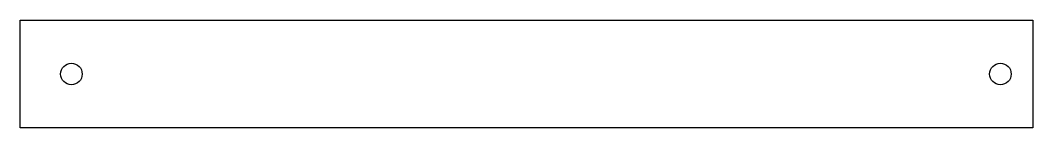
# Model space of a CAD drawing. Header units: millimetres. Extents: x -300 to -206, y 26.9 to 36.9.
import ezdxf

# ---------------------------------------------------------------- set-up
doc = ezdxf.new("R2010")
doc.units = ezdxf.units.MM
doc.layers.get('0').update_dxf_attribs({"linetype": 'CONTINUOUS'})

msp = doc.modelspace()

# ---------------------------------------------------------------- linework, layer by layer
msp.add_lwpolyline([(-300, 36.907), (-206, 36.907), (-206, 26.907), (-300, 26.907)], close=True)
for centre in [(-295.25, 31.907), (-209, 31.907)]:
    msp.add_circle(centre, 1)

doc.saveas('drawing.dxf')
